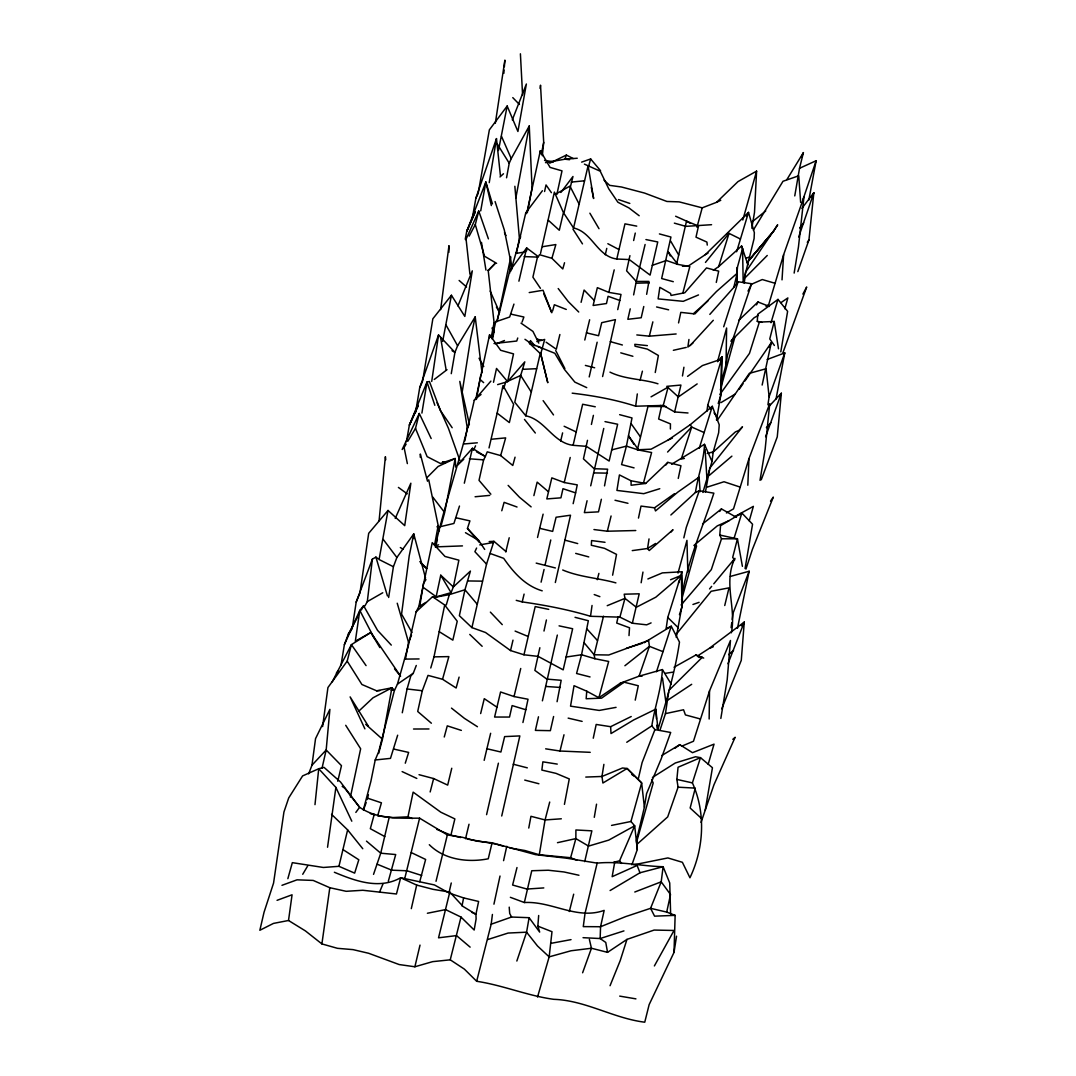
<?xml version="1.0" encoding="UTF-8"?>
<svg xmlns="http://www.w3.org/2000/svg" width="1076" height="1076" viewBox="0 0 1076 1076"><rect width="100%" height="100%" fill="white"/><g stroke="black" fill="none" stroke-linecap="round" stroke-linejoin="round"><path stroke-width="1.5" d="M597.167 863.127L566.527 858.191L535.552 854.653L492.068 842.817L476.829 841.163L462.276 837.262L447.347 834.922L419.6 818.177C399.008 818.137 377.568 819.535 359.599 807.282L340.473 781.956L324.01 767.363L318.725 768.735L302.598 775.917L288.718 797.921L283.929 812.044L273.56 883.087L264.037 912.273L259.854 930.269L273.479 923.41L288.516 920.491L305.423 930.915L321.899 943.921L337.461 948.319L353.036 949.624L368.638 953.282L399.169 964.553L414.879 966.773L432.646 961.648L450.239 959.819L464.348 969.099L476.668 981.285C502.949 985.239 527.482 995.757 553.777 999.322C585.626 1000.371 613.36 1018.313 644.753 1022.2L649.137 1004.634L674.02 952.394L675.136 915.367L666.703 912.085L650.577 908.319L625.627 916.617L600.556 926.732L583.273 926.624L585.008 913.47L597.167 863.127C619.332 860.908 641.081 866.167 663.112 866.718L669.729 882.992L670.63 913.887M526.662 250.748L526.662 247.937L538.35 256.68L539.506 254.689L551.907 258.307L562.788 268.96L564.537 262.746M489.567 337.783L489.58 334.784L500.649 350.292L513.521 353.883L507.616 381.644L496.52 368.463L493.507 382.289M670.388 429.015L670.442 423.89L658.633 419.021L661.39 406.728L660.274 405.423M709.151 719.01L709.514 690.94L730.47 640.489L727.188 679.817L720.839 718.418M420.272 457.246L420.326 454.018L427.508 481.228M448.867 252.335L448.974 245.664L440.635 309.646M721.673 380.985L726.044 364.468L726.609 328.019L717.786 360.742M488.154 270.063L494.086 322.612L493.83 332.43L492.014 328.005M687.551 376.371L702.44 365.558L721.539 359.102L720.57 396.439L716.482 420.057M709.824 314.394L733.792 287.426L737.154 273.291L737.329 267.561L742.561 248.543L741.579 245.987L718.647 266.633L713.321 270.264M736.845 282.315L737.329 267.561L736.724 282.289M604.524 485.881L607.631 469.203L594.167 468.692L583.434 458.86L587.496 440.326M744.269 283.257L745.52 272.255L777.679 224.803L773.698 231.084L749.03 260.231M747.807 485.222L748.977 458.618L769.717 403.661L765.144 449.27L760.033 480.353M604.039 180.163L609.648 185.354L621.524 187.009L644.578 193.075L666.918 201.468L679.198 201.871L702.198 207.843L716.603 202.301L737.975 181.615L756.589 171.124L754.505 212.308L751.815 228.206M509.661 273.156L510.804 256.949L497.085 321.616M658.068 729.057C666.447 700.516 675.203 671.612 679.481 642.116L671.263 626.232L666.098 628.814L667.766 617.449L679.225 580.811M778.473 348.785L774.222 321.468L759.36 322.101L757.289 321.347L757.733 314.273L777.988 299.397L787.619 311.341L780.799 351.852M652.446 777.45L675.325 762.978L695.526 756.764L700.476 757.652L692.393 782.884C705.896 812.676 704 848.386 689.945 877.76L682.386 862.293L667.887 857.935L633.643 864.835M782.023 279.868L783.61 254.783L803.947 197.096L798.459 246.875L794.142 273.089M794.76 195.913L799.522 168.3L803.395 152.617L786.919 179.517M629.003 635.58L629.514 627.779L616.709 623.044L618.081 616.965M705.466 491.84L709.434 469.876M616.064 707.362L599.238 710.429L570.536 706.152L574.033 685.694L586.743 691.195L586.164 698.754L601.565 698.149L624.093 682.197L638.283 685.748L635.23 700.126M503.85 73.343L504.106 70.034M504.375 66.725L504.886 60.108L495.337 123.242M476.668 981.285L491.181 924.217L511.544 917.034L529.11 917.693L539.668 932.098L537.839 926.14L538.673 915.501M537.529 997.035L549.163 956.86L551.988 931.695L537.839 926.14M681.108 604.981L711.317 569.621L721.498 538.794L719.777 535.028L720.543 525.707L741.848 513.01L752.554 524.227L745.063 568.545M688.008 412.982L674.625 411.947L663.246 405.437L635.66 406.203L637.315 393.937M673.294 281.697L661.646 278.536L670.94 237.043L659.413 233.922M731.357 632.809C736.482 607.362 723.032 583.219 734.868 558.35L713.778 583.811M626.757 742.265L651.827 725.87C654.746 706.959 661.444 688.546 662.399 669.568L639.077 676.185L620.341 683.179L598.888 697.759L586.743 691.195M660.207 729.515L665.452 713.63L668.64 692.083M540.044 153.881L540.34 150.734L550.051 167.399L562.008 170.855L556.884 194.406M379.088 520.73L385.383 456.695L385.746 459.761M590.711 485.827L603.757 428.45M637.046 844.257L667.698 816.899L678.082 787.188L676.858 779.428L678.055 767.242L700.476 757.652L712.447 767.726L705.237 810.12L701.054 822.387M314.986 804.646L318.725 768.735L335.887 787.417L351.798 821.19M540.085 88.407L540.529 85.192L543.703 142.422L542.331 155.711L540.825 150.922M797.814 271.609L808.95 239.921L813.846 192.712L801.862 208.354M645.936 239.558L657.745 241.952L650.092 275.093L629.272 259.572L616.79 259.007L624.968 223.848L636.75 226.135M557.072 701.713L561.174 680.301L546.837 679.104L534.866 670.388L539.856 647.725M744.915 381.012L771.29 342.679L762.144 385.047M364.899 605.949L367.306 601.619L372.39 559.116L375.914 557.112L378.012 558.713M327.548 847.242L335.887 787.417M651.088 622.896L646.676 624.833L632.352 623.233L619.897 617.14L590.522 616.292L592.042 605.465M634.073 467.885L621.578 464.59L626.42 446.136L632.002 417.945L619.641 414.677M742.561 248.543L743.193 282.504L754.088 238.603L754.357 232.685L748.506 212.376L705.331 254.649L688.909 265.637L682.413 266.283M528.841 129.295L529.257 125.986L511.248 158.602L509.23 163.216L506.554 177.782M491.181 924.217L492.418 914.452M702.91 492.458L711.989 461.496L713.253 451.853L718.647 432.754L719.225 424.805L712.312 406.311L690.308 424.657L668.183 439.99L651.115 449.176L637.382 449.795L647.954 406.54L666.017 406.486M676.266 637.382L682.386 603.649L681.875 571.786L662.386 572.889L647.873 578.969M742.817 220.002L756.589 171.124M308.664 773.859L311.959 765.224L315.55 738.607L329.888 709.38L326.176 749.985L322.02 768.21M288.516 920.491L292.067 894.788L277.057 900.33M281.966 885.319L297.016 879.832L313.183 880.424L329.807 887.713L321.899 943.921M706.905 411.274L707.766 405.154L721.539 359.102M731.075 627.658L731.761 622.762M732.218 619.507L733.133 612.984L749.152 571.248L730.375 576.413M688.949 339.478L687.86 347.05L693.011 342.908M767.928 404.818L769.111 396.762L784.781 352.915L767.134 359.492M431.718 381.429L438.537 334.972L454.933 352.377L451.261 373.668M542.385 700.826L557.328 635.082M590.038 676.938L576.575 673.495L581.551 654.746L588.343 620.731L575.041 617.328M576.723 860.154L570.63 857.72L539.291 854.761L545.061 819.952L549.715 802.037M352.094 629.057L356.196 602.062L372.39 559.116M655.244 372.511L658.377 355.483L647.322 349.095L635.082 346.216L634.8 344.32L647.375 345.625M649.03 538.915L647.564 548.504L649.218 550.549L673.011 529.701L670.819 532.19M388.638 597.476L393.412 566.729L396.869 557.502L413.749 533.884L425.518 578.041M726.044 364.468L727.497 355.147L751.613 283.741L738.096 281.751L733.792 287.426M462.115 392.579L470.615 338.577L475.215 316.828L457.596 345.746L454.933 352.377L452.055 350.668M674.02 952.394L676.548 936.187M603.892 764.363L601.968 776.468L602.896 783.019L627.079 768.479L641.646 782.938L644.389 807.188L636.467 840.316L637.301 849.489L631.894 864.822M681.996 594.934C688.142 559.654 702.857 527.106 713.859 493.158L699.279 490.777L695.459 492.445L670.873 514.987M644.389 807.188L646.568 793.644L661.108 759.078L670.698 732.474L654.934 729.609L651.827 725.87M612.621 575.176L616.521 554.382L604.47 548.316L591.316 545.25L591.585 540.569L605.021 542.304M340.957 665.479L344.387 644.632L348.315 634.141L357.501 617.113M393.412 566.729L379.075 559.52L388.019 510.441L404.724 525.639L410.857 483.218L395.242 518.417M421.9 413.076L426.997 382.02L429.418 381.523L440.447 410.629L452.176 427.737M419.761 606.111L423.46 583.528L425.935 579.628M489.23 182.651L496.48 138.602L500.421 175.617M629.917 255.644L626.609 270.829L636.279 281.441L633.63 294.891M682.48 375.954L683.919 367.239M415.565 412.498L419.721 387.656L438.537 334.972M641.148 582.748L642.964 572.069M564.429 804.377L569.271 778.93L556.063 773.388L541.86 770.08L542.869 761.835L557.26 764.095M515.848 197.984L529.257 125.986L532.109 188.986M529.11 917.693L526.581 932.179L516.843 961.029M594.275 817.33L596.548 804.175M422.639 381.092L432.848 318.792L451.422 295.254L464.819 316.411L472.297 270.843L457.932 305.893M406.432 441.658L409.351 425.181L418.12 405.329M442.666 341.415L451.422 295.254M480.716 210.896L485.841 181.992L492.431 203.902M605.008 421.617L617.637 424.24L609.15 461.039L586.38 446.338L573.091 445.316L582.654 404.253L595.27 406.782M614.732 862.145L612.163 876.671L637.113 865.467L639.978 872.77L610.105 890.538M472.176 218.872L475.901 198.092L496.48 138.602M476.386 399.452L480.797 375.053M405.625 658.256L408.53 642.305L411.503 635.203M416.143 611.787L418.82 606.622L432.243 542.64L444.98 556.453L458.874 560.179L453.346 586.945L451.073 592.647L434.3 597.436L432.552 596.709L416.143 611.787L408.113 646.541L397.447 684.148L394.341 690.684L378.739 751.505L375.215 759.979L370.884 781.351L363.379 809.851M465.249 239.235L466.715 231.421L485.841 181.992L491.342 205.57M434.529 545.276L438.188 525.586L428.732 479.815M528.76 828.049L530.952 816.307L545.061 819.952L561.322 818.796M808.816 200.096L816.146 160.727L799.522 168.3M498.457 150.479L507.173 106.026L517.919 131.487L526.366 84.009L512.297 119.88M776.025 399.021L784.781 352.915M527.361 212.47L531.638 190.143M464.859 440.904L467.32 428.181L469.351 424.186L459.802 381.402L467.32 428.181M435.403 545.465C446.675 496.601 463.554 449.445 474.26 400.285L475.942 398.483L489.58 334.784M654.383 965.939L674.033 930.471L654.114 930.067L626.958 939.402L607.55 952.354L605.761 942.455L600.152 938.541L600.556 926.732L604.174 910.39C576.723 920.168 551.88 900.935 524.362 902.535L531.759 870.74L548.289 870.242L563.985 871.963L578.942 875.259M491.221 337.245L494.086 322.612M749.152 571.248L737.477 628.25M322.612 726.569L327.938 687.537L347.198 661.135L351.395 644.645L370.843 632.486L400.595 676.226M462.007 905.965L463.608 897.909L448.948 892.986L451.261 882.992M559.076 625.855L572.647 628.734L563.178 669.85L538.161 656.387L523.972 654.786L535.202 606.568L548.733 609.366M619.789 300.46L621 294.447L608.828 292.39L597.355 287.655L593.118 305.49L606.474 303.526L608.088 296.29L619.789 300.46L617.718 309.632M402.276 712.756L407.091 688.976L410.763 676.078L413.278 673.253L416.277 665.466M516.44 253.21L519.412 238.455L514.853 186.282M541.47 153.491L543.703 142.422M430.763 667.994L433.991 656.858L444.697 605.021L432.552 596.709M575.606 492.889L577.247 484.873L564.241 482.532L551.827 477.865L546.81 498.928L560.919 497.825L562.977 488.706L575.606 492.889L573.158 503.676M350.386 797.155L360.648 748.788L345.719 725.305M435.78 546.769L437.381 539.089M464.321 483.191L472.445 448.262L485.343 456.493L483.622 459.855L479.022 480.34L490.858 494.207M493.938 904.176L500.017 876.039M366.849 797.948L381.429 802.817L377.663 815.823L392.592 817.572L407.965 816.832L413.144 792.138L440.851 812.232L454.866 818.903L450.925 835.111L460.662 837.545M525.801 709.743L528.02 699.239L514.046 696.549L500.569 691.989L494.597 717.046L509.526 717.046L512.122 705.587L525.801 709.743L522.923 722.521M584.793 340.029L586.474 332.847L598.565 335.725L601.713 322.679L615.432 319.626L602.6 376.546M497.152 413.157L503.017 385.517L513.615 404.294L509.351 422.559L497.152 413.157L489.029 447.925M678.553 322.908L680.799 312.376L694.881 313.923L716.482 291.502L737.154 273.291M638.471 518.081L641.014 506.083L654.49 507.818L674.531 493.655M593.266 738.203L596.185 724.457L610.63 726.69L631.222 716.522M678.257 478.416L680.947 465.733L667.833 462.357L645.654 483.447L631.101 485.249L631.087 480.797L619.426 474.92L616.925 490.427L643.73 493.682L659.776 488.706M523.972 654.786L510.535 650.563L485.558 632.513L471.907 627.604L459.358 615.701L464.953 589.756L470.427 571.074L453.346 586.945L440.743 575.203L436.157 596.696L423.043 587.24M492.028 338.819L495.646 321.832L497.152 320.15L499.829 310.735L509.688 271.017L526.662 247.937L518.901 281.186M492.633 338.389L494.274 330.695M537.529 537.475L539.681 528.329L552.66 531.396L556.077 517.247L570.522 515.216L555.324 582.519M716.28 282.423L718.687 271.139L706.502 267.924L684.807 292.753L671.034 295.456L670.577 293.452L659.83 287.346L658.122 298.886L683.22 301.334L698.512 294.932M484.173 760.342L486.903 748.748L500.905 752.016L504.631 736.603L519.842 735.917L501.725 815.998M540.515 253.465L554.396 192.106L563.434 212.631L559.305 230.251L548.303 220.23M633.643 240.526L635.27 233.075M666.703 912.085L670.523 894.546L661.202 881.822L663.112 866.718L639.978 872.77M287.857 878.675L292.336 862.656L323.338 867.471L338.94 866.315L347.629 829.892L331.529 814.317M542.412 190.721L525.774 212.819L518.43 244.36L510.804 271.058M591.41 424.442L593.401 415.363M544.577 191.515L546.03 184.951L551.396 192.671M529.755 343.795L530.455 340.621L534.826 345.692M543.985 631.034L546.42 619.978M527.011 212.066L540.34 150.734M459.102 677.113L456.143 687.994L442.545 679.265L428.019 675.392L422.303 690.738L417.703 711.478L431.382 723.22M545.102 564.873L550.764 539.964M503.568 860.652L506.769 846.314M471.907 627.604L486.54 564.133L493.924 541.322L505.962 551.544M538.35 256.68L537.462 257.097L532.902 277.164L540.421 288.314M411.301 908.655L416.681 885.091L400.675 877.747C379.075 889.812 355.282 880.975 334.367 872.259M630.227 308.852L627.846 319.303L641.202 317.743L643.771 306.512M645.102 244.494L636.279 281.441L648.949 281.414L646.649 294.313M587.079 500.743L584.362 512.62L598.498 511.853L601.376 499.277M538.484 716.791L535.391 730.389L550.361 730.671L553.602 716.508M373.533 874.371L380.743 853.201L389.001 818.15M573.091 445.316C552.916 442.774 545.169 419.775 525.774 415.807L540.434 352.699L547.738 382.558L540.434 352.699M616.79 259.007C597.059 256.438 592.351 232.066 573.562 227.977L588.088 165.758L593.629 198.509L591.275 187.359M603.501 616.225L594.154 654.773L594.88 658.714L608.666 661.458L598.888 697.759M683.825 537.879L686.286 527.388L699.279 490.777M638.27 779.024L642.103 762.575L654.934 729.609M510.535 650.563L512.996 640.139M560.677 441.079L562.6 432.888M605.277 254.783L606.77 248.381M498.403 763.193L486.581 814.653M597.153 342.208L589.204 376.923M676.629 263.956L686.515 221.131L675.634 216.236M723.691 326.781L738.096 281.751M419.6 818.177L404.522 879.401M608.828 292.39L614.208 269.874M564.241 482.532L570.213 457.475M514.046 696.549L520.73 668.492M541.093 582.156L544.079 569.473M636.562 842.185L653.199 783.032L651.626 779.481M414.879 966.773L420.017 945.105M492.068 842.817L488.262 858.783C468.073 862.777 444.348 859.845 429.311 844.714M695.459 492.445C697.813 476.305 703.946 460.367 704.498 444.321L671.558 464.254M720.355 389.889L734.72 337.649L732.702 339.411M681.552 599.857L696.589 545.962L693.953 545.438L717.302 525.868L729.071 520.623M337.756 781.243L341.482 765.668L326.176 749.985L311.959 765.224M447.347 834.922L436.022 881.298M465.531 838.755L469.015 824.243M516.238 600.341L522.223 601.901L524.093 594.1M451.759 768.251L447.683 785.103L433.641 778.553L419.035 774.693M505.787 551.934L509.217 537.771M559.883 334.528L556.319 349.243L546.124 342.195M416.681 885.091L433.063 889.341L449.795 892.085L438.537 937.815L456.506 935.595L470.131 947.136M586.474 332.847L589.648 319.76M539.681 528.329L543.111 514.153M486.903 748.748L490.643 733.294M427.387 913.255L445.572 909.61L460.999 917.075L450.239 959.819M724.74 605.519L729.003 587.859L711.169 591.275L676.387 634.127M480.649 713.563L484.267 698.674L496.897 707.161M533.884 495.619L537.166 482.129L548.464 491.759M581.094 302.316L584.093 290.036L594.261 300.473M419.734 881.742L425.625 859.455L411.301 852.595M636.817 334.932L649.339 336.169L652.863 321.858M593.952 529.553L607.335 531.221L611.087 515.982M545.666 748.829L560.004 751.021L563.999 734.773M674.625 411.947L680.92 385.06L666.797 386.351L678.337 396.963L697.167 383.917M632.352 623.233L639.211 593.817L624.215 594.194L624.954 598.377L619.897 617.14M584.712 861.634L591.867 830.833L575.902 829.973L575.862 838.607L570.63 857.72M516.991 867.538L512.606 885.037L526.971 889.058L543.797 887.915M569.312 911.507L573.683 894.196M407.831 441.241L415.497 428.382L419.277 413.466L431.167 438.524M469.149 236.115L475.296 224.575L478.739 211.004L488.41 238.859M640.072 380.326L642.412 371.18M774.222 321.468L769.757 338.94L774.37 345.463M597.274 579.695L598.902 573.387M430.158 791.963L433.641 778.553M586.743 387.642L574.853 382.115L564.564 369.566L554.839 353.291L529.177 343.015L540.69 353.95L544.698 339.424L536.83 341.563M682.776 293.264L689.824 266.552L677.813 264.387L666.353 260.486L652.244 265.368M581.632 162.126L590.643 158.952L587.953 168.65M663.246 405.437L668.129 387.145L651.061 396.829M643.435 483.178L651.599 452.525L637.382 449.795M378.618 753.469L382.451 739.252L391.906 687.806L376.6 690.805L361.913 684.497L347.198 661.135M441.335 524.859L444.657 512.539L455.188 458.497L440.434 463.474L427.132 456.641L415.497 428.382M696.966 227.197L702.198 207.843M678.014 573.078L686.945 540.381L687.82 571.786M367.131 799.576L368.422 794.814M374.26 814.303L370.332 828.695L384.791 836.563M495.646 321.832L509.674 317.003L513.951 304.104M439.277 526.917L453.924 523.461L459.479 506.043M375.215 759.979L390.48 758.378L397.663 735.204M444.254 736.993L447.28 725.856L461.348 730.402M637.301 849.489L634.679 825.803L630.953 821.486L641.646 782.938L627.079 768.479L622.52 767.982L601.968 776.468L585.774 777.074M515.054 457.179L512.781 465.464L500.663 455.578L487.267 451.839L485.343 456.493L476.48 451.812M501.779 510.764L504.106 502.344L517.031 507.011M552.58 311.018L554.342 304.737L566.272 309.444M784.821 308.799L787.861 297.931L780.934 302.638M783.61 254.783L768.748 304.468L766.031 306.378M749.246 520.851L753.375 506.366L734.397 516.803M748.977 458.618L733.523 508.867L726.408 512.956M708.196 764.242L714.034 744.148L692.5 752.689L679.803 744.673L661.794 755.527M525.774 415.807L514.785 402.249L520.69 375.457L524.806 361.845L507.616 381.644M680.543 576.306L681.875 571.786M446.271 604.968L449.324 594.638L464.953 589.756L477.206 604.201M736.63 251.757L748.506 212.376L746.408 216.411M709.514 690.94L693.469 741.256L681.511 746.26M573.562 227.977L563.864 213.29L572.97 176.491L560.892 192.456M771.008 322.706L777.988 299.397M503.702 388.584L505.612 382.249L520.69 375.457L531.235 391.973M699.212 448.383L712.312 406.311L710.362 408.988M719.777 535.028L734.088 538.188L741.848 513.01L739.683 514.745M405.275 763.193L408.638 752.42L393.883 749.098M442.545 679.265L448.853 656.616L433.991 656.858M388.315 881.271L395.699 854.546L380.743 853.201L366.486 841.136M718.647 266.633L729.017 233.371L740.423 239.006M759.36 322.101L749.461 353.412L719.911 394.448M782.871 352.888L806.691 286.996L802.884 294.084M718.217 403.473L721.202 394.058L722.13 356.775L717.584 361.711M626.958 939.402L620.206 960.639L610.052 985.71M656.481 671.774L671.263 626.232L644.04 642.775M479.291 542.358L467.441 528.45L469.916 520.892L456.264 517.838M745.95 569.056L752.42 549.338L773.308 497.099L770.524 501.134M517.744 338.012L516.749 341.025L494.005 343.567M679.44 614.652L681.969 607.052L681.364 575.391L670.563 579.749M500.663 455.578L505.653 437.878L491.584 439.223M798.688 237.002L813.846 192.712L811.775 197.096M802.992 199.531L816.146 160.727M705.237 810.12L713.98 784.727L735.137 737.275L732.81 739.333M721.041 359.895L722.13 356.775L720.395 359.169M573.185 158.522L566.38 155.078L564.927 159.194L545.505 162.651M522.089 322.087L523.877 317.016L511.194 314.192M765.601 436.748L781.351 393.238L769.017 406.325M582.614 972.771L591.45 948.252L589.379 939.442M363.486 809.892L366.163 802.615M761.257 479.775L777.262 436.869L781.351 393.238L779.737 396.089M678.485 582.99L681.364 575.391L655.835 597.18L636.32 607.254L624.954 598.377L607.227 605.68M727.968 663.757L744.269 622.089L708.909 648.599L697.705 655.835M551.907 258.307L555.848 244.548L542.533 246.7M721.727 708.802L741.283 660.355L744.269 622.089L741.404 625.788M356.196 602.062L359.962 592.876L368.691 533.319L388.019 510.441M801.512 157.136L803.395 152.617M329.807 887.713L346.176 891.305L362.8 890.269L379.546 892.112L383.11 883.638M613.441 862.293L619.547 860.854L634.679 825.803L608.747 840.114L588.585 846.099L575.862 838.607L557.476 842.683M475.296 211.784L466.715 231.421L475.175 211.864M419.721 387.656L422.061 382.41M465.841 239.692L478.739 211.004M344.387 644.632L359.801 610.388L363.621 605.748L377.555 630.375L391.287 645.102M475.552 445.827L473.521 450.252L472.445 448.262L457.582 464.993L463.716 459.317M418.349 405.612L409.351 425.181L426.997 382.02L434.825 405.289M476.601 548.047L474.906 551.706L486.54 564.133M769.152 347.225L771.29 342.679M332.255 681.78L351.395 644.645L366.069 665.614M402.168 449.512L419.277 413.466M748.022 291.125L751.613 283.741M475.901 198.092L478.134 193.599L489.365 129.846L507.173 106.026M756.509 304.871L758.002 301.993L769.407 306.472M361.334 610.011L363.621 605.748M732.42 562.627L734.047 559.776M302.733 874.29L307.844 865.669M403.581 448.383L406.136 444.092M753.321 230.129L782.992 181.279L798.742 175.791L800.638 202.409M717.181 420.38L749.34 373.359L766.085 368.732L769.111 396.762M739.266 389.216L743.032 383.742M719.71 511.45L721.445 508.921L736.428 517.341M807.282 242.342L808.95 239.921M665.99 464.913L667.833 462.357M355.833 812.42L359.599 807.282L344.777 788.237L342.181 786.381M348.315 634.141L351.153 630.334M799.67 227.977L803.705 222.853M709.528 468.437L742.48 426.836L738.728 430.521L735.392 431.92L712.272 452.915M730.873 341.213L734.02 337.313M705.466 262.423L729.017 233.371L727.242 233.748M709.555 588.908L711.666 586.366M519.412 238.455L520.717 236.881M746.959 262.665L773.698 231.084M749.784 259.289L770.08 235.388M474.26 400.285L490.885 381.119M766.381 427.683L770.9 422.72M690.052 345.652L713.307 320.285M336.385 673.011L338.415 670.846M488.329 270.641L495.242 263.338L488.181 270.399M667.591 452.041L691.693 427.037L704.054 432.552M745.291 277.581L767.255 255.469M731.693 340.298L754.142 317.743L758.324 315.402M426.701 477.905L438.093 466.473L455.188 458.497L455.699 467.051M668.788 690.496L702.346 657.221L698.943 657.396L696.038 654.921L674.047 667.241M738.674 320.433L758.002 301.993M358.604 711.317L373.036 697.786L391.906 687.806L394.394 690.079L391.153 690.214M500.004 176.948L503.474 173.761M728.667 654.611L733.55 650.267M693.401 313.694L707.954 300.903M709.017 475.619L731.895 456.143M751.626 222.288L765.722 210.936M702.574 523.958L721.445 508.921M624.9 665.735L649.42 646.34L648.572 640.381L608.734 655.002L594.154 654.773L584.053 642.681M475.942 398.483L481.039 394.488M434.26 379.465L447.024 369.687M674.975 748.237L679.803 744.673M397.447 684.148L413.278 673.253M667.9 700.046L691.693 684.309M655.553 543.474L647.564 548.504L632.244 550.616M720.987 402.612L735.029 394.166M418.82 606.622L425.854 602.439M705.331 254.649L708.008 253.116M367.306 601.619L382.76 592.755M555.431 194.272L569.93 186.108L579.09 204.023M549.702 163.175L566.38 155.078M657.974 729.151L655.809 709.138L633.67 719.952L611.007 733.563L610.63 726.69M716.603 202.301L720.745 200.297M668.183 439.99L672.392 438.08M710.375 647.994L713.307 646.757M750.846 284.521L762.265 279.545L774.801 283.203M496.063 343.903L504.483 340.514M634.786 892.017L661.202 881.822L650.577 908.319L654.571 916.16L675.136 915.367M745.803 258.321L748.923 257.177M692.944 604.483L699.104 602.345M623.945 930.901L600.152 938.541L583.044 937.68M706.932 487.199L724.013 481.752L739.858 486.998M487.845 939.523L508.114 933.053L526.581 932.179L537.502 945.992L549.163 956.86L571.047 950.767L591.45 948.252L607.55 952.354M626.447 648.25L642.439 643.273M497.623 384.616L505.612 382.249M435.713 545.666L438.631 544.833M707.268 453.467L713.253 451.853M620.341 683.179L624.093 682.197M611.612 449.916L626.42 446.136L638.754 450.091L628.532 435.915L633.845 444.254M673.361 350.305L686.246 347.413M665.452 713.63L683.556 709.77L685.425 714.921L700.099 718.889M611.545 825.413L630.953 821.486M434.3 597.436L449.324 594.638M551.033 943.329L571.033 939.63M479.775 544.873L492.996 542.56M684.376 458.457L681.269 458.995L691.693 427.037L690.308 424.657M529.217 292.564L543.044 290.251L551.773 312.739L543.851 293.95M664.981 673.388L672.89 672.15M515.875 253.398L524.012 252.147M566.003 657.059L581.551 654.746L594.88 658.714M711.572 224.696L685.842 226.364L674.356 223.136M571.302 182.086L584.47 180.795M475.094 496.749L489.715 495.39M463.581 444.011L477.314 442.801M676.145 333.964L649.339 336.169M642.359 675.93L639.077 676.185L649.42 646.34L662.897 651.626M577.234 158.239L564.927 159.194L569.554 159.719M462.465 545.895L435.269 546.904M489.176 541.578L493.924 541.322M522.627 369.337L536.588 368.691M376.6 690.805L379.841 690.671M636.387 283.203L649.299 282.853M635.768 530.522L607.335 531.221M404.576 659.104L419.075 658.942M413.52 729.017L428.974 728.963M721.498 538.794L737.45 538.82L742.4 566.339M467.603 580.946L482.451 581.148M593.75 472.902L607.469 473.144M524.16 256.599L537.462 257.097M590.213 752.326L560.004 751.021M678.082 787.188L695.284 788.116L690.146 808.036L701.767 818.688M545.747 686.448L560.367 687.456M469.418 458.806L483.622 459.855M379.546 892.112L396.452 893.995L400.675 877.747L434.462 884.943L447.495 892.179M552.701 161.669L553.467 161.763L544.564 160.378M407.091 688.976L422.303 690.738M572.19 393.17C593.75 395.712 615.095 399.546 635.66 406.203M522.223 601.901C545.33 605.196 568.236 609.581 590.522 616.292M509.889 847.982L524.927 850.524L539.291 854.761M619.722 996.12L635.929 998.864M467.186 839.051L495.39 843.974M631.087 480.797L645.654 483.447M734.088 538.188L737.45 538.82L732.675 557.462L734.733 559.883M757.289 321.347L761.714 322.329M676.858 779.428L692.393 782.884M568.155 718.122L582.129 721.391M615.015 500.246L627.967 503.299M463.608 897.909L478.618 901.459L475.928 914.291L476.117 918.944L474.166 930.014L460.999 917.075M656.575 306.956L668.626 309.821M536.198 563.111L555.391 567.953M585.384 365.41L594.665 367.777M615.902 582.883C598.148 577.96 579.843 577.193 562.708 569.998M513.239 764.229L527.307 767.847M524.738 780.087L538.888 783.745M657.974 383.796C641.995 378.752 625.237 379.559 609.984 372.135M564.712 540.085L577.718 543.582M575.687 553.387L588.76 556.924M497.004 844.418L503.447 846.207M610.28 341.63L622.372 344.993M620.758 352.847L632.89 356.277M537.058 339.021L541.726 340.406M370.305 813.577L374.717 814.922M421.698 875.46L407.01 870.78L391.772 870.188L377.151 864.189M618.485 199.571L629.81 203.431M490.131 553.467L503.689 558.336C513.521 572.526 525.236 585.801 542.21 590.832M594.221 594.557L599.87 596.655M510.36 897.317L524.362 902.535M407.965 816.832L412.323 818.567M436.708 829.367L450.925 835.111M442.559 461.698L445.477 462.882M696.038 654.921L703.704 658.082M515.108 631.074L527.98 636.414M537.919 346.445L542.358 348.342M338.94 866.315L354.65 873.12L358.806 859.764L343.271 849.798M402.128 771.6L416.815 778.432M471.651 912.273L475.928 914.291L463.084 906.49L449.795 892.085M564.133 426.257L575.969 431.853M584.416 164.13L600.247 171.219L608.734 188.784L617.906 202.248L628.882 207.883L639.184 215.738M607.846 243.701L618.767 249.457M690.442 223.404L686.515 221.131L698.499 226.041L695.997 237.164L706.932 242.087L707.255 245.086M465.464 532.687L478.659 540.394L484.698 549.419M496.614 263.364L484.509 256.209L475.296 224.575M400.339 547.549L403.096 549.231M439.21 631.666L452.835 640.139L457.233 621.242L444.697 605.021M477.435 726.73L464.415 718.351L451.49 708.116M524.967 339.303L529.943 342.746M521.026 323.15L532.943 331.421L538.807 343.123M631.706 774.424L634.329 776.267M365.732 724.35L381.281 738.163M398.416 487.428L407.212 493.817M531.127 506.877L519.52 497.287L508.141 485.397M459.129 280.459L466.54 286.996M480.125 379.492L483.649 382.639M420.783 563.326L426.607 568.531M525.774 212.819L526.662 213.613M469.768 634.423L482.156 646.286M667.766 617.449L678.324 627.833M419.828 561.578L426.661 568.357M578.727 312.013L568.289 301.603L558.202 288.543M512.768 97.62L519.426 104.466M490.374 612.123L502.263 624.645M467.441 528.45L478.659 540.394M587.106 629.151L597.476 640.543M590.643 158.952L600.569 170.734M619.547 860.854L621.686 863.436M394.515 668.828L399.586 674.988M707.766 405.154L710.9 409.041M714.047 412.942L717.181 416.842M347.629 829.892L362.773 848.735M524.496 419.425L535.323 433.009M432.646 496.924L443.648 511.248M677.813 264.387L668.142 251.784L670.267 255.913M383.271 539.453L396.869 557.502M543.124 400.649L553.508 414.919M631.262 423.863L640.408 436.829M572.93 229.107L582.479 243.889M497.354 144.13L509.23 163.216M368.395 726.233L350.13 696.898L364.885 728.856M662.399 669.568L671.222 684.121M379.868 647.564L370.843 632.486L355.336 641.215L359.801 610.388L373.977 637.732M496.386 307.037L498.78 311.058M440.743 575.203L451.073 592.647M589.877 213.196L598.996 228.69M670.604 240.97L678.714 255.039M479.035 358.254L483.77 366.526M412.014 632.58L401.577 614.127L409.203 555.929L413.749 533.884L413.83 538.605M446.123 325.194L457.596 345.746M437.058 526.608L439.385 530.777L438.188 525.586M504.469 232.645L506.016 235.536M511.544 917.034L509.701 913.443L509.217 907.149M555.727 350.534L564.873 368.57M437.058 402.801L448.45 428.356L459.788 460.272M490.158 291.018L499.573 312.403M501.51 136.356L511.248 158.602M704.498 444.321L711.989 461.496M741.579 245.987L747.955 264.952M495.081 201.548L504.294 229.901L512.257 268.839M654.49 507.818L655.499 510.939L677.692 492.216L699.118 477.098L700.113 491.692M375.914 557.112L387.454 595.983M397.232 603.219L408.53 642.305M404.078 447.414L407.36 463.595M440.555 337.286L446.19 370.279M481.483 242.382L485.935 270.063M662.507 678.136L665.99 702.884M475.215 316.828L482.021 372.915M465.962 238.038L469.916 274.151M655.809 709.138L656.441 718.755M656.871 725.157L657.086 728.358M705.116 449.499L706.986 479.667M520.407 53.8L522.573 94.863"/></g></svg>
